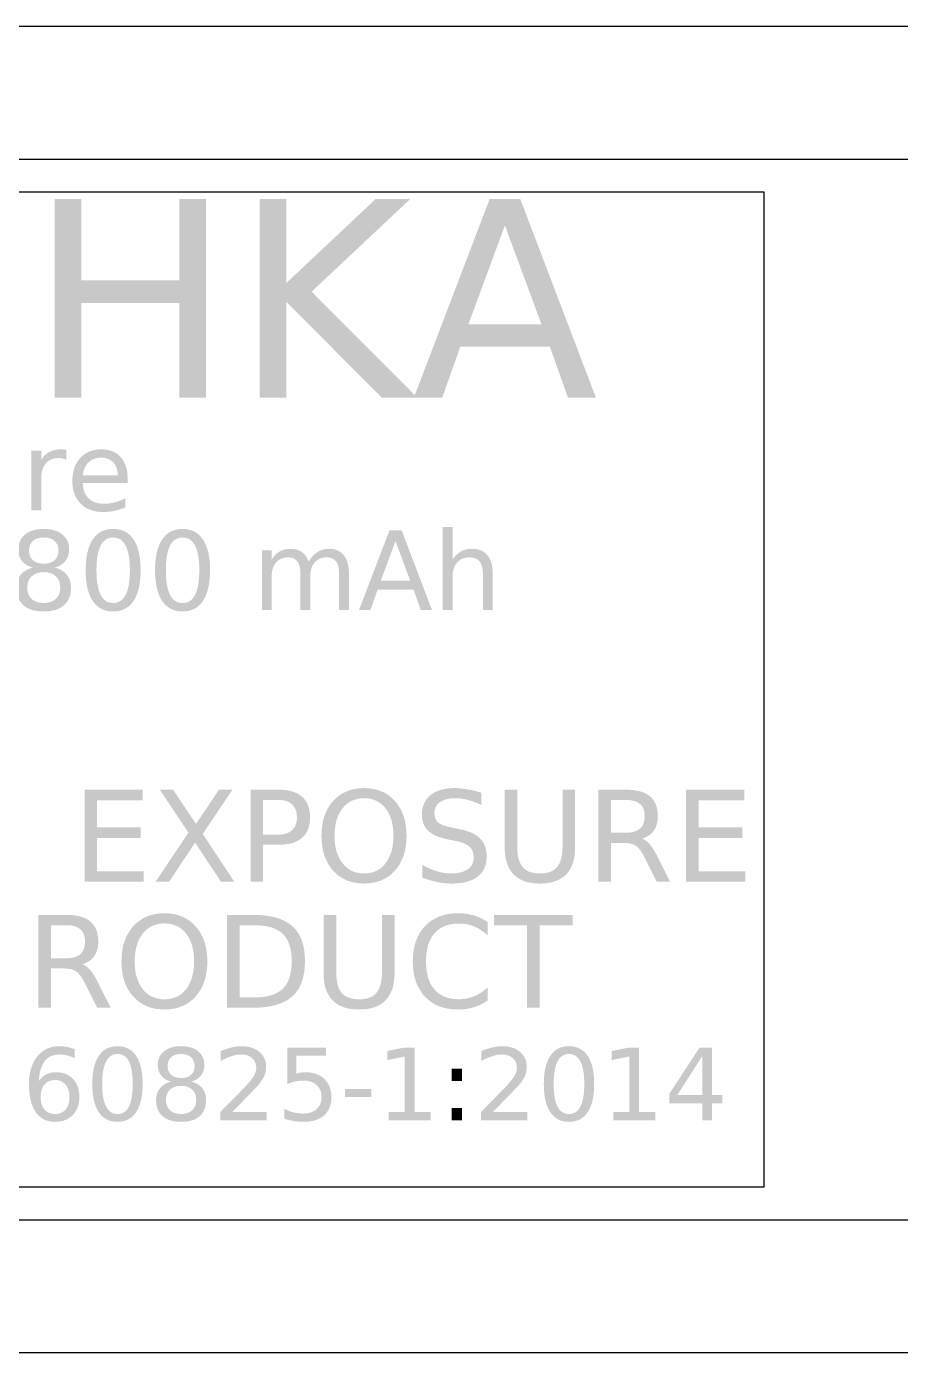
# Model space of a CAD drawing. Header units: millimetres. Extents: x 0 to 94.4, y -10 to 10.
# Drawn here: x 26.37 to 39.56, y -10 to 10 of the extents above; entities that cross this region are included whole.
import ezdxf

# ---------------------------------------------------------------- set-up
doc = ezdxf.new("R2010")
doc.units = ezdxf.units.MM
doc.layers.add('MARK', color=1, linetype='Continuous')
doc.layers.add('REF', color=8, linetype='Continuous')

msp = doc.modelspace()

# ---------------------------------------------------------------- hatches: boundary and pattern name
at = {"layer": 'MARK'}
for points in [[(26.791, 7.4), (27.197, 7.4), (27.197, 6.17), (28.672, 6.17), (28.672, 7.4), (29.078, 7.4), (29.078, 4.4), (28.672, 4.4), (28.672, 5.829), (27.197, 5.829), (27.197, 4.4), (26.791, 4.4), (26.791, 7.4)], [(29.885, 7.4), (30.291, 7.4), (30.291, 6.132), (31.638, 7.4), (32.16, 7.4), (30.671, 6.001), (32.267, 4.4), (31.732, 4.4), (30.291, 5.845), (30.291, 4.4), (29.885, 4.4), (29.885, 7.4)], [(27.244, -1.512), (28.121, -1.512), (28.121, -1.67), (27.432, -1.67), (27.432, -2.081), (28.092, -2.081), (28.092, -2.239), (27.432, -2.239), (27.432, -2.742), (28.138, -2.742), (28.138, -2.9), (27.244, -2.9), (27.244, -1.512)], [(28.38, -1.512), (28.581, -1.512), (28.926, -2.028), (29.273, -1.512), (29.475, -1.512), (29.028, -2.179), (29.504, -2.9), (29.303, -2.9), (28.912, -2.31), (28.519, -2.9), (28.316, -2.9), (28.812, -2.159), (28.38, -1.512)], [(36.321, -1.512), (37.198, -1.512), (37.198, -1.67), (36.509, -1.67), (36.509, -2.081), (37.169, -2.081), (37.169, -2.239), (36.509, -2.239), (36.509, -2.742), (37.215, -2.742), (37.215, -2.9), (36.321, -2.9), (36.321, -1.512)], [(33.424, -3.4), (34.609, -3.4), (34.609, -3.559), (34.112, -3.559), (34.112, -4.8), (33.921, -4.8), (33.921, -3.559), (33.424, -3.559), (33.424, -3.4)], [(31.833, -6.375), (32.076, -6.375), (32.076, -5.536), (31.811, -5.589), (31.811, -5.453), (32.074, -5.4), (32.223, -5.4), (32.223, -6.375), (32.466, -6.375), (32.466, -6.5), (31.833, -6.5), (31.833, -6.375)], [(35.221, -6.375), (35.464, -6.375), (35.464, -5.536), (35.2, -5.589), (35.2, -5.453), (35.463, -5.4), (35.612, -5.4), (35.612, -6.375), (35.855, -6.375), (35.855, -6.5), (35.221, -6.5), (35.221, -6.375)], [(32.783, -5.72), (32.938, -5.72), (32.938, -5.907), (32.783, -5.907), (32.783, -5.72)], [(31.175, -6.026), (31.572, -6.026), (31.572, -6.147), (31.175, -6.147), (31.175, -6.026)], [(32.783, -6.313), (32.938, -6.313), (32.938, -6.5), (32.783, -6.5), (32.783, -6.313)]]:
    msp.add_hatch(color=256, dxfattribs=at).paths.add_polyline_path(points)
h = msp.add_hatch(color=256, dxfattribs=at)
h.paths.add_polyline_path([(33.358, 7.4), (33.818, 7.4), (34.961, 4.4), (34.539, 4.4), (34.266, 5.17), (32.914, 5.17), (32.64, 4.4), (32.212, 4.4), (33.358, 7.4)])
h.paths.add_polyline_path([(33.587, 7), (33.036, 5.507), (34.139, 5.507), (33.587, 7)], flags=0)
h = msp.add_hatch(color=256, dxfattribs=at)
edge = h.paths.add_edge_path()
edge.add_spline(control_points=[(26.969, 3.462), (26.952, 3.472), (26.934, 3.479), (26.915, 3.483), (26.895, 3.488), (26.874, 3.49), (26.85, 3.49), (26.766, 3.49), (26.702, 3.463), (26.658, 3.409), (26.613, 3.354), (26.59, 3.276), (26.59, 3.174)], knot_values=[0, 0, 0, 0, 1, 1, 1, 2, 2, 2, 3, 3, 3, 4, 4, 4, 4], degree=3, periodic=0)
edge.add_line((26.59, 3.174), (26.59, 2.7))
edge.add_line((26.59, 2.7), (26.442, 2.7))
edge.add_line((26.442, 2.7), (26.442, 3.6))
edge.add_line((26.442, 3.6), (26.59, 3.6))
edge.add_line((26.59, 3.6), (26.59, 3.46))
edge.add_spline(control_points=[(26.59, 3.46), (26.622, 3.515), (26.662, 3.556), (26.712, 3.582), (26.762, 3.609), (26.822, 3.622), (26.893, 3.622), (26.904, 3.622), (26.915, 3.621), (26.927, 3.62), (26.94, 3.619), (26.953, 3.617), (26.968, 3.614)], knot_values=[0, 0, 0, 0, 1, 1, 1, 2, 2, 2, 3, 3, 3, 4, 4, 4, 4], degree=3, periodic=0)
edge.add_line((26.968, 3.614), (26.969, 3.462))
h = msp.add_hatch(color=256, dxfattribs=at)
edge = h.paths.add_edge_path()
edge.add_line((27.894, 3.187), (27.894, 3.115))
edge.add_line((27.894, 3.115), (27.214, 3.115))
edge.add_spline(control_points=[(27.214, 3.115), (27.221, 3.013), (27.251, 2.935), (27.306, 2.882), (27.361, 2.829), (27.438, 2.802), (27.536, 2.802), (27.592, 2.802), (27.647, 2.809), (27.701, 2.823), (27.754, 2.837), (27.807, 2.858), (27.86, 2.886)], knot_values=[0, 0, 0, 0, 1, 1, 1, 2, 2, 2, 3, 3, 3, 4, 4, 4, 4], degree=3, periodic=0)
edge.add_line((27.86, 2.886), (27.86, 2.746))
edge.add_spline(control_points=[(27.86, 2.746), (27.806, 2.723), (27.752, 2.706), (27.696, 2.694), (27.641, 2.683), (27.584, 2.677), (27.527, 2.677), (27.383, 2.677), (27.269, 2.718), (27.186, 2.802), (27.102, 2.886), (27.06, 2.999), (27.06, 3.141), (27.06, 3.289), (27.1, 3.406), (27.179, 3.492), (27.259, 3.579), (27.366, 3.622), (27.501, 3.622), (27.622, 3.622), (27.718, 3.583), (27.788, 3.505), (27.859, 3.427), (27.894, 3.321), (27.894, 3.187)], knot_values=[0, 0, 0, 0, 1, 1, 1, 2, 2, 2, 3, 3, 3, 4, 4, 4, 5, 5, 5, 6, 6, 6, 7, 7, 7, 8, 8, 8, 8], degree=3, periodic=0)
edge = h.paths.add_edge_path(flags=0)
edge.add_spline(control_points=[(27.746, 3.23), (27.745, 3.311), (27.723, 3.376), (27.678, 3.424), (27.634, 3.472), (27.576, 3.497), (27.503, 3.497), (27.42, 3.497), (27.354, 3.473), (27.305, 3.427), (27.255, 3.38), (27.226, 3.314), (27.219, 3.23)], knot_values=[0, 0, 0, 0, 1, 1, 1, 2, 2, 2, 3, 3, 3, 4, 4, 4, 4], degree=3, periodic=0)
edge.add_line((27.219, 3.23), (27.746, 3.23))
h = msp.add_hatch(color=256, dxfattribs=at)
edge = h.paths.add_edge_path()
edge.add_spline(control_points=[(26.466, 1.839), (26.396, 1.856), (26.342, 1.889), (26.303, 1.936), (26.264, 1.984), (26.245, 2.042), (26.245, 2.111), (26.245, 2.207), (26.279, 2.282), (26.347, 2.338), (26.416, 2.394), (26.509, 2.422), (26.628, 2.422), (26.748, 2.422), (26.841, 2.394), (26.91, 2.338), (26.978, 2.282), (27.012, 2.207), (27.012, 2.111), (27.012, 2.042), (26.992, 1.984), (26.953, 1.936), (26.914, 1.889), (26.86, 1.856), (26.791, 1.839)], knot_values=[0, 0, 0, 0, 1, 1, 1, 2, 2, 2, 3, 3, 3, 4, 4, 4, 5, 5, 5, 6, 6, 6, 7, 7, 7, 8, 8, 8, 8], degree=3, periodic=0)
edge.add_spline(control_points=[(26.791, 1.839), (26.87, 1.821), (26.931, 1.785), (26.974, 1.732), (27.018, 1.679), (27.04, 1.614), (27.04, 1.538), (27.04, 1.421), (27.004, 1.332), (26.933, 1.27), (26.862, 1.208), (26.761, 1.177), (26.628, 1.177), (26.496, 1.177), (26.394, 1.208), (26.323, 1.27), (26.252, 1.332), (26.217, 1.421), (26.217, 1.538), (26.217, 1.614), (26.239, 1.679), (26.283, 1.732), (26.327, 1.785), (26.388, 1.821), (26.466, 1.839)], knot_values=[0, 0, 0, 0, 1, 1, 1, 2, 2, 2, 3, 3, 3, 4, 4, 4, 5, 5, 5, 6, 6, 6, 7, 7, 7, 8, 8, 8, 8], degree=3, periodic=0)
edge = h.paths.add_edge_path(flags=0)
edge.add_spline(control_points=[(26.628, 1.77), (26.551, 1.77), (26.49, 1.749), (26.446, 1.708), (26.402, 1.667), (26.38, 1.61), (26.38, 1.538), (26.38, 1.465), (26.402, 1.408), (26.446, 1.367), (26.49, 1.326), (26.551, 1.305), (26.628, 1.305), (26.705, 1.305), (26.766, 1.326), (26.811, 1.368), (26.855, 1.409), (26.877, 1.466), (26.877, 1.538), (26.877, 1.61), (26.855, 1.667), (26.811, 1.708), (26.767, 1.749), (26.706, 1.77), (26.628, 1.77)], knot_values=[0, 0, 0, 0, 1, 1, 1, 2, 2, 2, 3, 3, 3, 4, 4, 4, 5, 5, 5, 6, 6, 6, 7, 7, 7, 8, 8, 8, 8], degree=3, periodic=0)
edge = h.paths.add_edge_path(flags=0)
edge.add_spline(control_points=[(26.406, 2.095), (26.406, 2.033), (26.426, 1.985), (26.465, 1.95), (26.503, 1.915), (26.558, 1.898), (26.628, 1.898), (26.698, 1.898), (26.752, 1.915), (26.792, 1.95), (26.831, 1.985), (26.851, 2.033), (26.851, 2.095), (26.851, 2.158), (26.831, 2.206), (26.792, 2.241), (26.752, 2.276), (26.698, 2.293), (26.628, 2.293), (26.558, 2.293), (26.503, 2.276), (26.465, 2.241), (26.426, 2.206), (26.406, 2.158), (26.406, 2.095)], knot_values=[0, 0, 0, 0, 1, 1, 1, 2, 2, 2, 3, 3, 3, 4, 4, 4, 5, 5, 5, 6, 6, 6, 7, 7, 7, 8, 8, 8, 8], degree=3, periodic=0)
h = msp.add_hatch(color=256, dxfattribs=at)
edge = h.paths.add_edge_path()
edge.add_spline(control_points=[(27.675, 2.422), (27.81, 2.422), (27.913, 2.369), (27.984, 2.262), (28.055, 2.156), (28.09, 2.001), (28.09, 1.799), (28.09, 1.597), (28.055, 1.443), (27.984, 1.336), (27.913, 1.23), (27.81, 1.177), (27.675, 1.177), (27.541, 1.177), (27.438, 1.23), (27.367, 1.336), (27.296, 1.443), (27.261, 1.597), (27.261, 1.799), (27.261, 2.001), (27.296, 2.156), (27.367, 2.262), (27.438, 2.369), (27.541, 2.422), (27.675, 2.422)], knot_values=[0, 0, 0, 0, 1, 1, 1, 2, 2, 2, 3, 3, 3, 4, 4, 4, 5, 5, 5, 6, 6, 6, 7, 7, 7, 8, 8, 8, 8], degree=3, periodic=0)
edge = h.paths.add_edge_path(flags=0)
edge.add_spline(control_points=[(27.675, 2.293), (27.592, 2.293), (27.529, 2.252), (27.487, 2.17), (27.445, 2.087), (27.424, 1.964), (27.424, 1.799), (27.424, 1.634), (27.445, 1.511), (27.487, 1.429), (27.529, 1.346), (27.592, 1.305), (27.675, 1.305), (27.76, 1.305), (27.823, 1.346), (27.865, 1.429), (27.907, 1.511), (27.928, 1.634), (27.928, 1.799), (27.928, 1.964), (27.907, 2.087), (27.865, 2.17), (27.823, 2.252), (27.76, 2.293), (27.675, 2.293)], knot_values=[0, 0, 0, 0, 1, 1, 1, 2, 2, 2, 3, 3, 3, 4, 4, 4, 5, 5, 5, 6, 6, 6, 7, 7, 7, 8, 8, 8, 8], degree=3, periodic=0)
h = msp.add_hatch(color=256, dxfattribs=at)
edge = h.paths.add_edge_path()
edge.add_spline(control_points=[(28.723, 2.422), (28.857, 2.422), (28.96, 2.369), (29.031, 2.262), (29.102, 2.156), (29.138, 2.001), (29.138, 1.799), (29.138, 1.597), (29.102, 1.443), (29.031, 1.336), (28.96, 1.23), (28.857, 1.177), (28.723, 1.177), (28.588, 1.177), (28.486, 1.23), (28.415, 1.336), (28.344, 1.443), (28.308, 1.597), (28.308, 1.799), (28.308, 2.001), (28.344, 2.156), (28.415, 2.262), (28.486, 2.369), (28.588, 2.422), (28.723, 2.422)], knot_values=[0, 0, 0, 0, 1, 1, 1, 2, 2, 2, 3, 3, 3, 4, 4, 4, 5, 5, 5, 6, 6, 6, 7, 7, 7, 8, 8, 8, 8], degree=3, periodic=0)
edge = h.paths.add_edge_path(flags=0)
edge.add_spline(control_points=[(28.723, 2.293), (28.639, 2.293), (28.576, 2.252), (28.534, 2.17), (28.492, 2.087), (28.471, 1.964), (28.471, 1.799), (28.471, 1.634), (28.492, 1.511), (28.534, 1.429), (28.576, 1.346), (28.639, 1.305), (28.723, 1.305), (28.807, 1.305), (28.87, 1.346), (28.912, 1.429), (28.954, 1.511), (28.975, 1.634), (28.975, 1.799), (28.975, 1.964), (28.954, 2.087), (28.912, 2.17), (28.87, 2.252), (28.807, 2.293), (28.723, 2.293)], knot_values=[0, 0, 0, 0, 1, 1, 1, 2, 2, 2, 3, 3, 3, 4, 4, 4, 5, 5, 5, 6, 6, 6, 7, 7, 7, 8, 8, 8, 8], degree=3, periodic=0)
h = msp.add_hatch(color=256, dxfattribs=at)
edge = h.paths.add_edge_path()
edge.add_line((33.403, 1.743), (33.403, 1.2))
edge.add_line((33.403, 1.2), (33.255, 1.2))
edge.add_line((33.255, 1.2), (33.255, 1.739))
edge.add_spline(control_points=[(33.255, 1.739), (33.255, 1.824), (33.239, 1.887), (33.205, 1.93), (33.172, 1.972), (33.122, 1.993), (33.056, 1.993), (32.976, 1.993), (32.913, 1.968), (32.867, 1.917), (32.821, 1.866), (32.798, 1.797), (32.798, 1.709)], knot_values=[0, 0, 0, 0, 1, 1, 1, 2, 2, 2, 3, 3, 3, 4, 4, 4, 4], degree=3, periodic=0)
edge.add_line((32.798, 1.709), (32.798, 1.2))
edge.add_line((32.798, 1.2), (32.649, 1.2))
edge.add_line((32.649, 1.2), (32.649, 2.451))
edge.add_line((32.649, 2.451), (32.798, 2.451))
edge.add_line((32.798, 2.451), (32.798, 1.96))
edge.add_spline(control_points=[(32.798, 1.96), (32.833, 2.014), (32.875, 2.055), (32.923, 2.082), (32.971, 2.109), (33.026, 2.122), (33.089, 2.122), (33.192, 2.122), (33.27, 2.09), (33.323, 2.026), (33.376, 1.962), (33.403, 1.868), (33.403, 1.743)], knot_values=[0, 0, 0, 0, 1, 1, 1, 2, 2, 2, 3, 3, 3, 4, 4, 4, 4], degree=3, periodic=0)
h = msp.add_hatch(color=256, dxfattribs=at)
h.paths.add_polyline_path([(31.845, 2.4), (32.029, 2.4), (32.486, 1.2), (32.317, 1.2), (32.208, 1.508), (31.667, 1.508), (31.558, 1.2), (31.386, 1.2), (31.845, 2.4)])
h.paths.add_polyline_path([(31.936, 2.24), (31.716, 1.643), (32.157, 1.643), (31.936, 2.24)], flags=0)
h = msp.add_hatch(color=256, dxfattribs=at)
edge = h.paths.add_edge_path()
edge.add_spline(control_points=[(30.626, 1.927), (30.663, 1.994), (30.707, 2.043), (30.759, 2.074), (30.81, 2.106), (30.871, 2.122), (30.94, 2.122), (31.034, 2.122), (31.106, 2.089), (31.157, 2.023), (31.208, 1.958), (31.234, 1.864), (31.234, 1.743)], knot_values=[0, 0, 0, 0, 1, 1, 1, 2, 2, 2, 3, 3, 3, 4, 4, 4, 4], degree=3, periodic=0)
edge.add_line((31.234, 1.743), (31.234, 1.2))
edge.add_line((31.234, 1.2), (31.085, 1.2))
edge.add_line((31.085, 1.2), (31.085, 1.739))
edge.add_spline(control_points=[(31.085, 1.739), (31.085, 1.825), (31.07, 1.889), (31.039, 1.931), (31.009, 1.972), (30.962, 1.993), (30.899, 1.993), (30.823, 1.993), (30.762, 1.968), (30.718, 1.917), (30.673, 1.866), (30.651, 1.797), (30.651, 1.709)], knot_values=[0, 0, 0, 0, 1, 1, 1, 2, 2, 2, 3, 3, 3, 4, 4, 4, 4], degree=3, periodic=0)
edge.add_line((30.651, 1.709), (30.651, 1.2))
edge.add_line((30.651, 1.2), (30.502, 1.2))
edge.add_line((30.502, 1.2), (30.502, 1.739))
edge.add_spline(control_points=[(30.502, 1.739), (30.502, 1.825), (30.487, 1.889), (30.456, 1.931), (30.426, 1.973), (30.379, 1.993), (30.315, 1.993), (30.239, 1.993), (30.179, 1.968), (30.135, 1.917), (30.09, 1.865), (30.068, 1.796), (30.068, 1.709)], knot_values=[0, 0, 0, 0, 1, 1, 1, 2, 2, 2, 3, 3, 3, 4, 4, 4, 4], degree=3, periodic=0)
edge.add_line((30.068, 1.709), (30.068, 1.2))
edge.add_line((30.068, 1.2), (29.92, 1.2))
edge.add_line((29.92, 1.2), (29.92, 2.1))
edge.add_line((29.92, 2.1), (30.068, 2.1))
edge.add_line((30.068, 2.1), (30.068, 1.96))
edge.add_spline(control_points=[(30.068, 1.96), (30.102, 2.016), (30.142, 2.056), (30.19, 2.083), (30.237, 2.109), (30.293, 2.122), (30.358, 2.122), (30.423, 2.122), (30.479, 2.105), (30.524, 2.072), (30.57, 2.039), (30.604, 1.991), (30.626, 1.927)], knot_values=[0, 0, 0, 0, 1, 1, 1, 2, 2, 2, 3, 3, 3, 4, 4, 4, 4], degree=3, periodic=0)
h = msp.add_hatch(color=256, dxfattribs=at)
edge = h.paths.add_edge_path()
edge.add_line((29.751, -1.512), (30.174, -1.512))
edge.add_spline(control_points=[(30.174, -1.512), (30.33, -1.512), (30.448, -1.548), (30.527, -1.618), (30.607, -1.688), (30.647, -1.791), (30.647, -1.927), (30.647, -2.064), (30.607, -2.167), (30.527, -2.237), (30.448, -2.307), (30.33, -2.342), (30.174, -2.342)], knot_values=[0, 0, 0, 0, 1, 1, 1, 2, 2, 2, 3, 3, 3, 4, 4, 4, 4], degree=3, periodic=0)
edge.add_line((30.174, -2.342), (29.938, -2.342))
edge.add_line((29.938, -2.342), (29.938, -2.9))
edge.add_line((29.938, -2.9), (29.751, -2.9))
edge.add_line((29.751, -2.9), (29.751, -1.512))
edge = h.paths.add_edge_path(flags=0)
edge.add_line((29.938, -1.667), (29.938, -2.188))
edge.add_line((29.938, -2.188), (30.174, -2.188))
edge.add_spline(control_points=[(30.174, -2.188), (30.262, -2.188), (30.329, -2.165), (30.377, -2.12), (30.425, -2.075), (30.449, -2.011), (30.449, -1.927), (30.449, -1.844), (30.425, -1.78), (30.377, -1.734), (30.329, -1.689), (30.262, -1.667), (30.174, -1.667)], knot_values=[0, 0, 0, 0, 1, 1, 1, 2, 2, 2, 3, 3, 3, 4, 4, 4, 4], degree=3, periodic=0)
edge.add_line((30.174, -1.667), (29.938, -1.667))
h = msp.add_hatch(color=256, dxfattribs=at)
edge = h.paths.add_edge_path()
edge.add_spline(control_points=[(31.462, -1.487), (31.656, -1.487), (31.812, -1.552), (31.928, -1.683), (32.045, -1.813), (32.103, -1.988), (32.103, -2.208), (32.103, -2.426), (32.045, -2.601), (31.928, -2.731), (31.812, -2.862), (31.656, -2.927), (31.462, -2.927), (31.266, -2.927), (31.111, -2.862), (30.994, -2.732), (30.877, -2.602), (30.819, -2.427), (30.819, -2.208), (30.819, -1.988), (30.877, -1.813), (30.994, -1.683), (31.111, -1.552), (31.266, -1.487), (31.462, -1.487)], knot_values=[0, 0, 0, 0, 1, 1, 1, 2, 2, 2, 3, 3, 3, 4, 4, 4, 5, 5, 5, 6, 6, 6, 7, 7, 7, 8, 8, 8, 8], degree=3, periodic=0)
edge = h.paths.add_edge_path(flags=0)
edge.add_spline(control_points=[(31.462, -1.64), (31.325, -1.64), (31.217, -1.69), (31.137, -1.792), (31.057, -1.894), (31.016, -2.032), (31.016, -2.208), (31.016, -2.382), (31.057, -2.52), (31.137, -2.622), (31.217, -2.724), (31.325, -2.775), (31.462, -2.775), (31.598, -2.775), (31.706, -2.724), (31.786, -2.622), (31.865, -2.52), (31.905, -2.382), (31.905, -2.208), (31.905, -2.032), (31.865, -1.894), (31.786, -1.792), (31.706, -1.69), (31.598, -1.64), (31.462, -1.64)], knot_values=[0, 0, 0, 0, 1, 1, 1, 2, 2, 2, 3, 3, 3, 4, 4, 4, 5, 5, 5, 6, 6, 6, 7, 7, 7, 8, 8, 8, 8], degree=3, periodic=0)
h = msp.add_hatch(color=256, dxfattribs=at)
edge = h.paths.add_edge_path()
edge.add_line((33.229, -1.558), (33.229, -1.741))
edge.add_spline(control_points=[(33.229, -1.741), (33.157, -1.707), (33.09, -1.682), (33.027, -1.665), (32.964, -1.648), (32.903, -1.64), (32.844, -1.64), (32.742, -1.64), (32.663, -1.66), (32.607, -1.699), (32.552, -1.739), (32.524, -1.795), (32.524, -1.868), (32.524, -1.93), (32.542, -1.976), (32.579, -2.007), (32.616, -2.039), (32.686, -2.064), (32.789, -2.083)], knot_values=[0, 0, 0, 0, 1, 1, 1, 2, 2, 2, 3, 3, 3, 4, 4, 4, 5, 5, 5, 6, 6, 6, 6], degree=3, periodic=0)
edge.add_line((32.789, -2.083), (32.902, -2.106))
edge.add_spline(control_points=[(32.902, -2.106), (33.042, -2.133), (33.146, -2.18), (33.212, -2.247), (33.279, -2.314), (33.312, -2.404), (33.312, -2.517), (33.312, -2.652), (33.267, -2.753), (33.177, -2.823), (33.087, -2.892), (32.955, -2.927), (32.781, -2.927), (32.715, -2.927), (32.645, -2.92), (32.571, -2.905), (32.497, -2.89), (32.42, -2.868), (32.341, -2.839)], knot_values=[0, 0, 0, 0, 1, 1, 1, 2, 2, 2, 3, 3, 3, 4, 4, 4, 5, 5, 5, 6, 6, 6, 6], degree=3, periodic=0)
edge.add_line((32.341, -2.839), (32.341, -2.645))
edge.add_spline(control_points=[(32.341, -2.645), (32.417, -2.688), (32.492, -2.72), (32.565, -2.742), (32.638, -2.764), (32.71, -2.775), (32.781, -2.775), (32.888, -2.775), (32.97, -2.753), (33.029, -2.711), (33.087, -2.669), (33.116, -2.609), (33.116, -2.531), (33.116, -2.463), (33.095, -2.41), (33.053, -2.371), (33.012, -2.333), (32.943, -2.304), (32.847, -2.285)], knot_values=[0, 0, 0, 0, 1, 1, 1, 2, 2, 2, 3, 3, 3, 4, 4, 4, 5, 5, 5, 6, 6, 6, 6], degree=3, periodic=0)
edge.add_line((32.847, -2.285), (32.733, -2.262))
edge.add_spline(control_points=[(32.733, -2.262), (32.593, -2.235), (32.492, -2.191), (32.429, -2.131), (32.367, -2.072), (32.335, -1.989), (32.335, -1.883), (32.335, -1.761), (32.379, -1.664), (32.465, -1.593), (32.551, -1.523), (32.671, -1.487), (32.822, -1.487), (32.887, -1.487), (32.954, -1.493), (33.021, -1.505), (33.089, -1.517), (33.158, -1.534), (33.229, -1.558)], knot_values=[0, 0, 0, 0, 1, 1, 1, 2, 2, 2, 3, 3, 3, 4, 4, 4, 5, 5, 5, 6, 6, 6, 6], degree=3, periodic=0)
h = msp.add_hatch(color=256, dxfattribs=at)
edge = h.paths.add_edge_path()
edge.add_line((33.584, -1.512), (33.772, -1.512))
edge.add_line((33.772, -1.512), (33.772, -2.355))
edge.add_spline(control_points=[(33.772, -2.355), (33.772, -2.504), (33.799, -2.611), (33.853, -2.676), (33.907, -2.742), (33.994, -2.775), (34.115, -2.775), (34.235, -2.775), (34.322, -2.742), (34.376, -2.676), (34.43, -2.611), (34.457, -2.504), (34.457, -2.355)], knot_values=[0, 0, 0, 0, 1, 1, 1, 2, 2, 2, 3, 3, 3, 4, 4, 4, 4], degree=3, periodic=0)
edge.add_line((34.457, -2.355), (34.457, -1.512))
edge.add_line((34.457, -1.512), (34.646, -1.512))
edge.add_line((34.646, -1.512), (34.646, -2.379))
edge.add_spline(control_points=[(34.646, -2.379), (34.646, -2.56), (34.601, -2.696), (34.512, -2.788), (34.422, -2.881), (34.29, -2.927), (34.115, -2.927), (33.94, -2.927), (33.807, -2.881), (33.718, -2.788), (33.628, -2.696), (33.584, -2.56), (33.584, -2.379)], knot_values=[0, 0, 0, 0, 1, 1, 1, 2, 2, 2, 3, 3, 3, 4, 4, 4, 4], degree=3, periodic=0)
edge.add_line((33.584, -2.379), (33.584, -1.512))
h = msp.add_hatch(color=256, dxfattribs=at)
edge = h.paths.add_edge_path()
edge.add_spline(control_points=[(35.656, -2.249), (35.696, -2.263), (35.736, -2.292), (35.774, -2.337), (35.812, -2.381), (35.85, -2.443), (35.889, -2.521)], knot_values=[0, 0, 0, 0, 1, 1, 1, 2, 2, 2, 2], degree=3, periodic=0)
edge.add_line((35.889, -2.521), (36.079, -2.9))
edge.add_line((36.079, -2.9), (35.877, -2.9))
edge.add_line((35.877, -2.9), (35.7, -2.544))
edge.add_spline(control_points=[(35.7, -2.544), (35.654, -2.451), (35.61, -2.389), (35.567, -2.359), (35.523, -2.329), (35.465, -2.314), (35.39, -2.314)], knot_values=[0, 0, 0, 0, 1, 1, 1, 2, 2, 2, 2], degree=3, periodic=0)
edge.add_line((35.39, -2.314), (35.186, -2.314))
edge.add_line((35.186, -2.314), (35.186, -2.9))
edge.add_line((35.186, -2.9), (34.998, -2.9))
edge.add_line((34.998, -2.9), (34.998, -1.512))
edge.add_line((34.998, -1.512), (35.422, -1.512))
edge.add_spline(control_points=[(35.422, -1.512), (35.581, -1.512), (35.699, -1.546), (35.777, -1.612), (35.855, -1.678), (35.894, -1.778), (35.894, -1.912), (35.894, -1.999), (35.874, -2.072), (35.833, -2.129), (35.793, -2.187), (35.734, -2.227), (35.656, -2.249)], knot_values=[0, 0, 0, 0, 1, 1, 1, 2, 2, 2, 3, 3, 3, 4, 4, 4, 4], degree=3, periodic=0)
edge = h.paths.add_edge_path(flags=0)
edge.add_line((35.186, -1.667), (35.186, -2.159))
edge.add_line((35.186, -2.159), (35.422, -2.159))
edge.add_spline(control_points=[(35.422, -2.159), (35.512, -2.159), (35.581, -2.138), (35.627, -2.097), (35.673, -2.055), (35.696, -1.993), (35.696, -1.912), (35.696, -1.831), (35.673, -1.77), (35.627, -1.728), (35.581, -1.687), (35.512, -1.667), (35.422, -1.667)], knot_values=[0, 0, 0, 0, 1, 1, 1, 2, 2, 2, 3, 3, 3, 4, 4, 4, 4], degree=3, periodic=0)
edge.add_line((35.422, -1.667), (35.186, -1.667))
h = msp.add_hatch(color=256, dxfattribs=at)
edge = h.paths.add_edge_path()
edge.add_spline(control_points=[(27.211, -4.144), (27.252, -4.157), (27.291, -4.187), (27.33, -4.232), (27.368, -4.277), (27.407, -4.339), (27.445, -4.417)], knot_values=[0, 0, 0, 0, 1, 1, 1, 2, 2, 2, 2], degree=3, periodic=0)
edge.add_line((27.445, -4.417), (27.638, -4.8))
edge.add_line((27.638, -4.8), (27.434, -4.8))
edge.add_line((27.434, -4.8), (27.255, -4.441))
edge.add_spline(control_points=[(27.255, -4.441), (27.209, -4.347), (27.164, -4.285), (27.121, -4.254), (27.077, -4.224), (27.018, -4.208), (26.943, -4.208)], knot_values=[0, 0, 0, 0, 1, 1, 1, 2, 2, 2, 2], degree=3, periodic=0)
edge.add_line((26.943, -4.208), (26.737, -4.208))
edge.add_line((26.737, -4.208), (26.737, -4.8))
edge.add_line((26.737, -4.8), (26.547, -4.8))
edge.add_line((26.547, -4.8), (26.547, -3.4))
edge.add_line((26.547, -3.4), (26.975, -3.4))
edge.add_spline(control_points=[(26.975, -3.4), (27.135, -3.4), (27.254, -3.433), (27.333, -3.5), (27.412, -3.567), (27.451, -3.668), (27.451, -3.803), (27.451, -3.891), (27.431, -3.965), (27.39, -4.023), (27.349, -4.081), (27.289, -4.121), (27.211, -4.144)], knot_values=[0, 0, 0, 0, 1, 1, 1, 2, 2, 2, 3, 3, 3, 4, 4, 4, 4], degree=3, periodic=0)
edge = h.paths.add_edge_path(flags=0)
edge.add_line((26.737, -3.556), (26.737, -4.053))
edge.add_line((26.737, -4.053), (26.975, -4.053))
edge.add_spline(control_points=[(26.975, -4.053), (27.066, -4.053), (27.135, -4.032), (27.182, -3.989), (27.228, -3.947), (27.251, -3.885), (27.251, -3.803), (27.251, -3.721), (27.228, -3.66), (27.182, -3.618), (27.135, -3.576), (27.066, -3.556), (26.975, -3.556)], knot_values=[0, 0, 0, 0, 1, 1, 1, 2, 2, 2, 3, 3, 3, 4, 4, 4, 4], degree=3, periodic=0)
edge.add_line((26.975, -3.556), (26.737, -3.556))
h = msp.add_hatch(color=256, dxfattribs=at)
edge = h.paths.add_edge_path()
edge.add_spline(control_points=[(28.45, -3.375), (28.646, -3.375), (28.803, -3.44), (28.92, -3.572), (29.038, -3.704), (29.097, -3.88), (29.097, -4.101), (29.097, -4.322), (29.038, -4.498), (28.92, -4.63), (28.803, -4.761), (28.646, -4.827), (28.45, -4.827), (28.253, -4.827), (28.095, -4.762), (27.978, -4.63), (27.86, -4.499), (27.801, -4.323), (27.801, -4.101), (27.801, -3.88), (27.86, -3.704), (27.978, -3.572), (28.095, -3.44), (28.253, -3.375), (28.45, -3.375)], knot_values=[0, 0, 0, 0, 1, 1, 1, 2, 2, 2, 3, 3, 3, 4, 4, 4, 5, 5, 5, 6, 6, 6, 7, 7, 7, 8, 8, 8, 8], degree=3, periodic=0)
edge = h.paths.add_edge_path(flags=0)
edge.add_spline(control_points=[(28.45, -3.528), (28.312, -3.528), (28.203, -3.58), (28.122, -3.682), (28.041, -3.785), (28.001, -3.924), (28.001, -4.101), (28.001, -4.278), (28.041, -4.417), (28.122, -4.52), (28.203, -4.622), (28.312, -4.673), (28.45, -4.673), (28.587, -4.673), (28.696, -4.622), (28.777, -4.52), (28.857, -4.417), (28.897, -4.278), (28.897, -4.101), (28.897, -3.924), (28.857, -3.785), (28.777, -3.682), (28.696, -3.58), (28.587, -3.528), (28.45, -3.528)], knot_values=[0, 0, 0, 0, 1, 1, 1, 2, 2, 2, 3, 3, 3, 4, 4, 4, 5, 5, 5, 6, 6, 6, 7, 7, 7, 8, 8, 8, 8], degree=3, periodic=0)
h = msp.add_hatch(color=256, dxfattribs=at)
edge = h.paths.add_edge_path()
edge.add_line((29.393, -3.4), (29.782, -3.4))
edge.add_spline(control_points=[(29.782, -3.4), (30.054, -3.4), (30.253, -3.456), (30.38, -3.569), (30.506, -3.682), (30.57, -3.859), (30.57, -4.099), (30.57, -4.34), (30.506, -4.517), (30.379, -4.63), (30.251, -4.743), (30.052, -4.8), (29.782, -4.8)], knot_values=[0, 0, 0, 0, 1, 1, 1, 2, 2, 2, 3, 3, 3, 4, 4, 4, 4], degree=3, periodic=0)
edge.add_line((29.782, -4.8), (29.393, -4.8))
edge.add_line((29.393, -4.8), (29.393, -3.4))
edge = h.paths.add_edge_path(flags=0)
edge.add_line((29.583, -3.556), (29.583, -4.644))
edge.add_line((29.583, -4.644), (29.811, -4.644))
edge.add_spline(control_points=[(29.811, -4.644), (30.004, -4.644), (30.146, -4.601), (30.236, -4.513), (30.325, -4.426), (30.37, -4.287), (30.37, -4.099), (30.37, -3.911), (30.325, -3.774), (30.236, -3.686), (30.146, -3.599), (30.004, -3.556), (29.811, -3.556)], knot_values=[0, 0, 0, 0, 1, 1, 1, 2, 2, 2, 3, 3, 3, 4, 4, 4, 4], degree=3, periodic=0)
edge.add_line((29.811, -3.556), (29.583, -3.556))
h = msp.add_hatch(color=256, dxfattribs=at)
edge = h.paths.add_edge_path()
edge.add_line((30.85, -3.4), (31.041, -3.4))
edge.add_line((31.041, -3.4), (31.041, -4.251))
edge.add_spline(control_points=[(31.041, -4.251), (31.041, -4.401), (31.068, -4.509), (31.122, -4.574), (31.177, -4.64), (31.265, -4.673), (31.387, -4.673), (31.508, -4.673), (31.596, -4.64), (31.65, -4.574), (31.705, -4.509), (31.732, -4.401), (31.732, -4.251)], knot_values=[0, 0, 0, 0, 1, 1, 1, 2, 2, 2, 3, 3, 3, 4, 4, 4, 4], degree=3, periodic=0)
edge.add_line((31.732, -4.251), (31.732, -3.4))
edge.add_line((31.732, -3.4), (31.922, -3.4))
edge.add_line((31.922, -3.4), (31.922, -4.274))
edge.add_spline(control_points=[(31.922, -4.274), (31.922, -4.456), (31.877, -4.594), (31.787, -4.687), (31.696, -4.781), (31.563, -4.827), (31.387, -4.827), (31.21, -4.827), (31.076, -4.781), (30.986, -4.687), (30.895, -4.594), (30.85, -4.456), (30.85, -4.274)], knot_values=[0, 0, 0, 0, 1, 1, 1, 2, 2, 2, 3, 3, 3, 4, 4, 4, 4], degree=3, periodic=0)
edge.add_line((30.85, -4.274), (30.85, -3.4))
h = msp.add_hatch(color=256, dxfattribs=at)
edge = h.paths.add_edge_path()
edge.add_line((33.326, -3.508), (33.326, -3.708))
edge.add_spline(control_points=[(33.326, -3.708), (33.262, -3.648), (33.194, -3.604), (33.122, -3.574), (33.05, -3.545), (32.973, -3.53), (32.892, -3.53), (32.732, -3.53), (32.609, -3.579), (32.524, -3.677), (32.439, -3.775), (32.397, -3.916), (32.397, -4.101), (32.397, -4.286), (32.439, -4.427), (32.524, -4.525), (32.609, -4.623), (32.732, -4.672), (32.892, -4.672), (32.973, -4.672), (33.05, -4.657), (33.122, -4.627), (33.194, -4.598), (33.262, -4.554), (33.326, -4.494)], knot_values=[0, 0, 0, 0, 1, 1, 1, 2, 2, 2, 3, 3, 3, 4, 4, 4, 5, 5, 5, 6, 6, 6, 7, 7, 7, 8, 8, 8, 8], degree=3, periodic=0)
edge.add_line((33.326, -4.494), (33.326, -4.692))
edge.add_spline(control_points=[(33.326, -4.692), (33.26, -4.737), (33.189, -4.771), (33.115, -4.793), (33.041, -4.816), (32.963, -4.827), (32.88, -4.827), (32.669, -4.827), (32.502, -4.762), (32.38, -4.633), (32.258, -4.503), (32.197, -4.326), (32.197, -4.101), (32.197, -3.876), (32.258, -3.699), (32.38, -3.569), (32.502, -3.44), (32.669, -3.375), (32.88, -3.375), (32.964, -3.375), (33.043, -3.386), (33.117, -3.408), (33.191, -3.43), (33.261, -3.463), (33.326, -3.508)], knot_values=[0, 0, 0, 0, 1, 1, 1, 2, 2, 2, 3, 3, 3, 4, 4, 4, 5, 5, 5, 6, 6, 6, 7, 7, 7, 8, 8, 8, 8], degree=3, periodic=0)
h = msp.add_hatch(color=256, dxfattribs=at)
edge = h.paths.add_edge_path()
edge.add_line((27.095, -5.424), (27.095, -5.56))
edge.add_spline(control_points=[(27.095, -5.56), (27.057, -5.542), (27.02, -5.529), (26.982, -5.519), (26.943, -5.51), (26.906, -5.505), (26.868, -5.505), (26.77, -5.505), (26.695, -5.539), (26.643, -5.605), (26.592, -5.671), (26.562, -5.771), (26.555, -5.905)], knot_values=[0, 0, 0, 0, 1, 1, 1, 2, 2, 2, 3, 3, 3, 4, 4, 4, 4], degree=3, periodic=0)
edge.add_spline(control_points=[(26.555, -5.905), (26.584, -5.863), (26.62, -5.83), (26.664, -5.807), (26.707, -5.784), (26.755, -5.773), (26.808, -5.773), (26.919, -5.773), (27.006, -5.806), (27.07, -5.873), (27.134, -5.94), (27.166, -6.032), (27.166, -6.147), (27.166, -6.26), (27.133, -6.351), (27.066, -6.419), (26.999, -6.487), (26.91, -6.521), (26.799, -6.521), (26.672, -6.521), (26.575, -6.473), (26.507, -6.375), (26.44, -6.278), (26.406, -6.136), (26.406, -5.951), (26.406, -5.777), (26.448, -5.639), (26.53, -5.535), (26.613, -5.432), (26.724, -5.38), (26.863, -5.38), (26.9, -5.38), (26.938, -5.384), (26.976, -5.391), (27.014, -5.399), (27.053, -5.41), (27.095, -5.424)], knot_values=[0, 0, 0, 0, 1, 1, 1, 2, 2, 2, 3, 3, 3, 4, 4, 4, 5, 5, 5, 6, 6, 6, 7, 7, 7, 8, 8, 8, 9, 9, 9, 10, 10, 10, 11, 11, 11, 12, 12, 12, 12], degree=3, periodic=0)
edge = h.paths.add_edge_path(flags=0)
edge.add_spline(control_points=[(26.799, -5.891), (26.732, -5.891), (26.679, -5.914), (26.64, -5.959), (26.601, -6.005), (26.582, -6.068), (26.582, -6.147), (26.582, -6.226), (26.601, -6.289), (26.64, -6.335), (26.679, -6.381), (26.732, -6.403), (26.799, -6.403), (26.866, -6.403), (26.919, -6.381), (26.958, -6.335), (26.997, -6.289), (27.017, -6.226), (27.017, -6.147), (27.017, -6.068), (26.997, -6.005), (26.958, -5.959), (26.919, -5.914), (26.866, -5.891), (26.799, -5.891)], knot_values=[0, 0, 0, 0, 1, 1, 1, 2, 2, 2, 3, 3, 3, 4, 4, 4, 5, 5, 5, 6, 6, 6, 7, 7, 7, 8, 8, 8, 8], degree=3, periodic=0)
h = msp.add_hatch(color=256, dxfattribs=at)
edge = h.paths.add_edge_path()
edge.add_spline(control_points=[(27.741, -5.38), (27.864, -5.38), (27.958, -5.429), (28.023, -5.526), (28.088, -5.624), (28.121, -5.765), (28.121, -5.951), (28.121, -6.136), (28.088, -6.278), (28.023, -6.375), (27.958, -6.473), (27.864, -6.521), (27.741, -6.521), (27.618, -6.521), (27.523, -6.473), (27.458, -6.375), (27.393, -6.278), (27.361, -6.136), (27.361, -5.951), (27.361, -5.765), (27.393, -5.624), (27.458, -5.526), (27.523, -5.429), (27.618, -5.38), (27.741, -5.38)], knot_values=[0, 0, 0, 0, 1, 1, 1, 2, 2, 2, 3, 3, 3, 4, 4, 4, 5, 5, 5, 6, 6, 6, 7, 7, 7, 8, 8, 8, 8], degree=3, periodic=0)
edge = h.paths.add_edge_path(flags=0)
edge.add_spline(control_points=[(27.741, -5.498), (27.664, -5.498), (27.607, -5.536), (27.568, -5.611), (27.529, -5.686), (27.51, -5.8), (27.51, -5.951), (27.51, -6.102), (27.529, -6.215), (27.568, -6.29), (27.607, -6.366), (27.664, -6.403), (27.741, -6.403), (27.818, -6.403), (27.876, -6.366), (27.914, -6.29), (27.953, -6.215), (27.972, -6.102), (27.972, -5.951), (27.972, -5.8), (27.953, -5.686), (27.914, -5.611), (27.876, -5.536), (27.818, -5.498), (27.741, -5.498)], knot_values=[0, 0, 0, 0, 1, 1, 1, 2, 2, 2, 3, 3, 3, 4, 4, 4, 5, 5, 5, 6, 6, 6, 7, 7, 7, 8, 8, 8, 8], degree=3, periodic=0)
h = msp.add_hatch(color=256, dxfattribs=at)
edge = h.paths.add_edge_path()
edge.add_spline(control_points=[(28.552, -5.914), (28.488, -5.899), (28.438, -5.869), (28.403, -5.825), (28.367, -5.781), (28.349, -5.728), (28.349, -5.665), (28.349, -5.577), (28.381, -5.508), (28.443, -5.457), (28.506, -5.406), (28.592, -5.38), (28.701, -5.38), (28.81, -5.38), (28.896, -5.406), (28.959, -5.457), (29.021, -5.508), (29.052, -5.577), (29.052, -5.665), (29.052, -5.728), (29.034, -5.781), (28.999, -5.825), (28.963, -5.869), (28.914, -5.899), (28.85, -5.914)], knot_values=[0, 0, 0, 0, 1, 1, 1, 2, 2, 2, 3, 3, 3, 4, 4, 4, 5, 5, 5, 6, 6, 6, 7, 7, 7, 8, 8, 8, 8], degree=3, periodic=0)
edge.add_spline(control_points=[(28.85, -5.914), (28.922, -5.931), (28.978, -5.964), (29.018, -6.012), (29.058, -6.061), (29.078, -6.12), (29.078, -6.191), (29.078, -6.297), (29.045, -6.379), (28.98, -6.436), (28.915, -6.493), (28.822, -6.521), (28.701, -6.521), (28.579, -6.521), (28.486, -6.493), (28.421, -6.436), (28.356, -6.379), (28.324, -6.297), (28.324, -6.191), (28.324, -6.12), (28.344, -6.061), (28.384, -6.012), (28.424, -5.964), (28.48, -5.931), (28.552, -5.914)], knot_values=[0, 0, 0, 0, 1, 1, 1, 2, 2, 2, 3, 3, 3, 4, 4, 4, 5, 5, 5, 6, 6, 6, 7, 7, 7, 8, 8, 8, 8], degree=3, periodic=0)
edge = h.paths.add_edge_path(flags=0)
edge.add_spline(control_points=[(28.701, -5.978), (28.63, -5.978), (28.574, -5.997), (28.534, -6.034), (28.493, -6.072), (28.473, -6.124), (28.473, -6.191), (28.473, -6.257), (28.493, -6.309), (28.534, -6.347), (28.574, -6.385), (28.63, -6.403), (28.701, -6.403), (28.772, -6.403), (28.827, -6.384), (28.868, -6.346), (28.909, -6.308), (28.929, -6.256), (28.929, -6.191), (28.929, -6.124), (28.909, -6.072), (28.868, -6.034), (28.828, -5.997), (28.772, -5.978), (28.701, -5.978)], knot_values=[0, 0, 0, 0, 1, 1, 1, 2, 2, 2, 3, 3, 3, 4, 4, 4, 5, 5, 5, 6, 6, 6, 7, 7, 7, 8, 8, 8, 8], degree=3, periodic=0)
edge = h.paths.add_edge_path(flags=0)
edge.add_spline(control_points=[(28.497, -5.679), (28.497, -5.736), (28.515, -5.781), (28.551, -5.813), (28.586, -5.845), (28.636, -5.86), (28.701, -5.86), (28.765, -5.86), (28.815, -5.845), (28.851, -5.813), (28.887, -5.781), (28.905, -5.736), (28.905, -5.679), (28.905, -5.622), (28.887, -5.578), (28.851, -5.546), (28.815, -5.514), (28.765, -5.498), (28.701, -5.498), (28.636, -5.498), (28.586, -5.514), (28.551, -5.546), (28.515, -5.578), (28.497, -5.622), (28.497, -5.679)], knot_values=[0, 0, 0, 0, 1, 1, 1, 2, 2, 2, 3, 3, 3, 4, 4, 4, 5, 5, 5, 6, 6, 6, 7, 7, 7, 8, 8, 8, 8], degree=3, periodic=0)
h = msp.add_hatch(color=256, dxfattribs=at)
edge = h.paths.add_edge_path()
edge.add_line((29.471, -6.375), (29.99, -6.375))
edge.add_line((29.99, -6.375), (29.99, -6.5))
edge.add_line((29.99, -6.5), (29.292, -6.5))
edge.add_line((29.292, -6.5), (29.292, -6.375))
edge.add_spline(control_points=[(29.292, -6.375), (29.348, -6.316), (29.425, -6.238), (29.523, -6.139), (29.62, -6.041), (29.681, -5.977), (29.706, -5.949), (29.754, -5.895), (29.787, -5.85), (29.806, -5.813), (29.825, -5.776), (29.835, -5.739), (29.835, -5.704), (29.835, -5.645), (29.814, -5.597), (29.773, -5.561), (29.732, -5.524), (29.679, -5.505), (29.613, -5.505), (29.566, -5.505), (29.517, -5.513), (29.465, -5.53), (29.413, -5.546), (29.358, -5.57), (29.299, -5.603)], knot_values=[0, 0, 0, 0, 1, 1, 1, 2, 2, 2, 3, 3, 3, 4, 4, 4, 5, 5, 5, 6, 6, 6, 7, 7, 7, 8, 8, 8, 8], degree=3, periodic=0)
edge.add_line((29.299, -5.603), (29.299, -5.453))
edge.add_spline(control_points=[(29.299, -5.453), (29.359, -5.429), (29.415, -5.411), (29.467, -5.399), (29.519, -5.386), (29.567, -5.38), (29.61, -5.38), (29.724, -5.38), (29.815, -5.409), (29.883, -5.466), (29.95, -5.523), (29.984, -5.599), (29.984, -5.694), (29.984, -5.739), (29.976, -5.782), (29.959, -5.823), (29.942, -5.863), (29.911, -5.911), (29.866, -5.966)], knot_values=[0, 0, 0, 0, 1, 1, 1, 2, 2, 2, 3, 3, 3, 4, 4, 4, 5, 5, 5, 6, 6, 6, 6], degree=3, periodic=0)
edge.add_spline(control_points=[(29.866, -5.966), (29.854, -5.98), (29.815, -6.021), (29.749, -6.089), (29.683, -6.157), (29.591, -6.252), (29.471, -6.375)], knot_values=[0, 0, 0, 0, 1, 1, 1, 2, 2, 2, 2], degree=3, periodic=0)
h = msp.add_hatch(color=256, dxfattribs=at)
edge = h.paths.add_edge_path()
edge.add_line((30.304, -5.4), (30.888, -5.4))
edge.add_line((30.888, -5.4), (30.888, -5.525))
edge.add_line((30.888, -5.525), (30.44, -5.525))
edge.add_line((30.44, -5.525), (30.44, -5.795))
edge.add_spline(control_points=[(30.44, -5.795), (30.462, -5.788), (30.484, -5.782), (30.505, -5.778), (30.527, -5.775), (30.548, -5.773), (30.57, -5.773), (30.693, -5.773), (30.79, -5.806), (30.862, -5.874), (30.933, -5.941), (30.969, -6.032), (30.969, -6.147), (30.969, -6.265), (30.932, -6.357), (30.859, -6.423), (30.785, -6.489), (30.681, -6.521), (30.547, -6.521), (30.501, -6.521), (30.454, -6.517), (30.406, -6.51), (30.358, -6.502), (30.309, -6.49), (30.258, -6.474)], knot_values=[0, 0, 0, 0, 1, 1, 1, 2, 2, 2, 3, 3, 3, 4, 4, 4, 5, 5, 5, 6, 6, 6, 7, 7, 7, 8, 8, 8, 8], degree=3, periodic=0)
edge.add_line((30.258, -6.474), (30.258, -6.325))
edge.add_spline(control_points=[(30.258, -6.325), (30.302, -6.349), (30.347, -6.367), (30.395, -6.378), (30.442, -6.39), (30.492, -6.396), (30.544, -6.396), (30.629, -6.396), (30.696, -6.374), (30.746, -6.329), (30.796, -6.284), (30.82, -6.224), (30.82, -6.147), (30.82, -6.07), (30.796, -6.01), (30.746, -5.965), (30.696, -5.92), (30.629, -5.898), (30.544, -5.898), (30.504, -5.898), (30.465, -5.902), (30.425, -5.911), (30.386, -5.92), (30.345, -5.934), (30.304, -5.953)], knot_values=[0, 0, 0, 0, 1, 1, 1, 2, 2, 2, 3, 3, 3, 4, 4, 4, 5, 5, 5, 6, 6, 6, 7, 7, 7, 8, 8, 8, 8], degree=3, periodic=0)
edge.add_line((30.304, -5.953), (30.304, -5.4))
h = msp.add_hatch(color=256, dxfattribs=at)
edge = h.paths.add_edge_path()
edge.add_line((33.404, -6.375), (33.923, -6.375))
edge.add_line((33.923, -6.375), (33.923, -6.5))
edge.add_line((33.923, -6.5), (33.225, -6.5))
edge.add_line((33.225, -6.5), (33.225, -6.375))
edge.add_spline(control_points=[(33.225, -6.375), (33.281, -6.316), (33.358, -6.238), (33.456, -6.139), (33.553, -6.041), (33.614, -5.977), (33.639, -5.949), (33.687, -5.895), (33.72, -5.85), (33.739, -5.813), (33.758, -5.776), (33.768, -5.739), (33.768, -5.704), (33.768, -5.645), (33.747, -5.597), (33.706, -5.561), (33.665, -5.524), (33.612, -5.505), (33.546, -5.505), (33.499, -5.505), (33.45, -5.513), (33.398, -5.53), (33.346, -5.546), (33.291, -5.57), (33.232, -5.603)], knot_values=[0, 0, 0, 0, 1, 1, 1, 2, 2, 2, 3, 3, 3, 4, 4, 4, 5, 5, 5, 6, 6, 6, 7, 7, 7, 8, 8, 8, 8], degree=3, periodic=0)
edge.add_line((33.232, -5.603), (33.232, -5.453))
edge.add_spline(control_points=[(33.232, -5.453), (33.292, -5.429), (33.348, -5.411), (33.4, -5.399), (33.452, -5.386), (33.5, -5.38), (33.543, -5.38), (33.657, -5.38), (33.748, -5.409), (33.815, -5.466), (33.883, -5.523), (33.917, -5.599), (33.917, -5.694), (33.917, -5.739), (33.909, -5.782), (33.892, -5.823), (33.875, -5.863), (33.844, -5.911), (33.799, -5.966)], knot_values=[0, 0, 0, 0, 1, 1, 1, 2, 2, 2, 3, 3, 3, 4, 4, 4, 5, 5, 5, 6, 6, 6, 6], degree=3, periodic=0)
edge.add_spline(control_points=[(33.799, -5.966), (33.787, -5.98), (33.748, -6.021), (33.682, -6.089), (33.616, -6.157), (33.523, -6.252), (33.404, -6.375)], knot_values=[0, 0, 0, 0, 1, 1, 1, 2, 2, 2, 2], degree=3, periodic=0)
h = msp.add_hatch(color=256, dxfattribs=at)
edge = h.paths.add_edge_path()
edge.add_spline(control_points=[(34.554, -5.38), (34.677, -5.38), (34.771, -5.429), (34.836, -5.526), (34.901, -5.624), (34.934, -5.765), (34.934, -5.951), (34.934, -6.136), (34.901, -6.278), (34.836, -6.375), (34.771, -6.473), (34.677, -6.521), (34.554, -6.521), (34.43, -6.521), (34.336, -6.473), (34.271, -6.375), (34.206, -6.278), (34.174, -6.136), (34.174, -5.951), (34.174, -5.765), (34.206, -5.624), (34.271, -5.526), (34.336, -5.429), (34.43, -5.38), (34.554, -5.38)], knot_values=[0, 0, 0, 0, 1, 1, 1, 2, 2, 2, 3, 3, 3, 4, 4, 4, 5, 5, 5, 6, 6, 6, 7, 7, 7, 8, 8, 8, 8], degree=3, periodic=0)
edge = h.paths.add_edge_path(flags=0)
edge.add_spline(control_points=[(34.554, -5.498), (34.477, -5.498), (34.42, -5.536), (34.381, -5.611), (34.342, -5.686), (34.323, -5.8), (34.323, -5.951), (34.323, -6.102), (34.342, -6.215), (34.381, -6.29), (34.42, -6.366), (34.477, -6.403), (34.554, -6.403), (34.631, -6.403), (34.689, -6.366), (34.727, -6.29), (34.766, -6.215), (34.785, -6.102), (34.785, -5.951), (34.785, -5.8), (34.766, -5.686), (34.727, -5.611), (34.689, -5.536), (34.631, -5.498), (34.554, -5.498)], knot_values=[0, 0, 0, 0, 1, 1, 1, 2, 2, 2, 3, 3, 3, 4, 4, 4, 5, 5, 5, 6, 6, 6, 7, 7, 7, 8, 8, 8, 8], degree=3, periodic=0)
h = msp.add_hatch(color=256, dxfattribs=at)
h.paths.add_polyline_path([(36.525, -5.4), (36.712, -5.4), (36.712, -6.117), (36.869, -6.117), (36.869, -6.241), (36.712, -6.241), (36.712, -6.5), (36.564, -6.5), (36.564, -6.241), (36.068, -6.241), (36.068, -6.097), (36.525, -5.4)])
h.paths.add_polyline_path([(36.564, -5.53), (36.189, -6.117), (36.564, -6.117), (36.564, -5.53)], flags=0)

# ---------------------------------------------------------------- linework, layer by layer
at = {"layer": 'REF'}
for p, q in [((0.2, 8), (93.6, 8)), ((0.2, -8), (93.6, -8))]:
    msp.add_line(p, q, dxfattribs=at)
for points in [[(0, -10), (92.4, -10), (94.4, -8), (94.4, 8), (92.4, 10), (0, 10)], [(8, -7.5), (37.5, -7.5), (37.5, 7.5), (8, 7.5)]]:
    msp.add_lwpolyline(points, close=True, dxfattribs=at)

doc.saveas('drawing.dxf')
